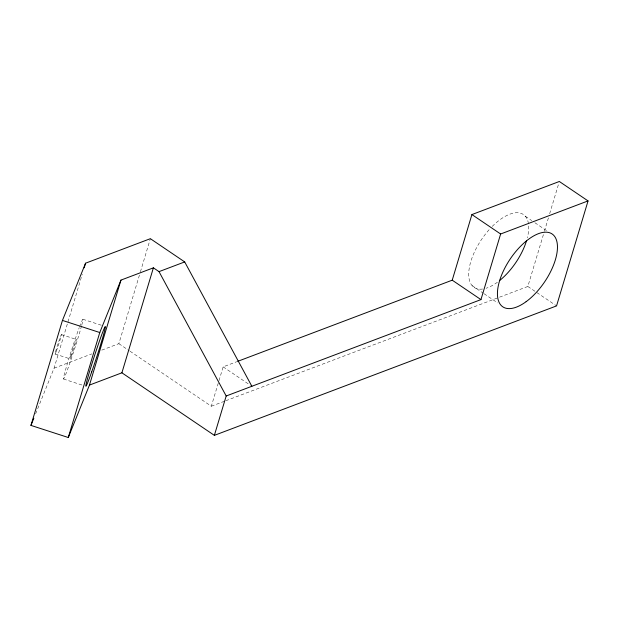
<?xml version="1.0" encoding="UTF-8"?>
<svg xmlns="http://www.w3.org/2000/svg" width="619" height="619" viewBox="0 0 619 619"><rect width="100%" height="100%" fill="white"/><g stroke="black" fill="none" stroke-linecap="round" stroke-linejoin="round"><path stroke-width="0.46" stroke-dasharray="3.1 2.32" d="M35.647 413.778L54.07 368.181L82.25 274.256M101.764 350.137L118.863 343.669L140.134 272.762M140.412 271.842L150.363 238.686M130.021 351.221L211.334 406.226L218.747 381.505M219.025 380.592L223.142 366.858L236.675 361.736M225.803 400.748L527.837 286.473L544.14 232.14M544.411 231.22L548.558 217.408M549.664 213.725L558.779 183.332M54.07 368.181L91.867 353.882M211.334 406.226L224.898 401.089M82.892 319.257L101.709 325.362M61.397 334.585L76.33 339.429M55.114 354.014L70.048 358.858M63.486 379.029L83.194 385.42M525.345 216.279L531.721 220.596M534.917 222.755L547.676 231.39M527.837 286.473L556.551 305.902M472.111 285.63L483.277 293.189M484.073 293.731L497.637 302.9M223.142 366.858L250.262 385.204M118.863 343.669L129.224 350.679M492.221 226.43A43.988 20.667 -55.9 0 1 527.349 237.82M497.421 282.233A43.988 20.667 -55.9 0 1 486.047 288.268M482.603 289.034A43.988 20.667 -55.9 0 1 469.016 269.76A43.988 20.667 -55.9 0 1 490.333 228.396M79.588 326.724A31.422 1.246 -72 0 1 81.778 324.99M81.569 325.787A31.422 1.246 -72 0 1 67.811 368.792A31.422 1.246 -72 0 1 65.281 370.789A31.422 1.246 -72 0 1 79.255 327.606M71.278 355.971A10.213 0.402 -72 0 0 76.338 339.746A10.213 0.402 -72 0 0 71.943 351.716A10.213 0.402 -72 0 0 71.278 355.971M56.352 351.12A10.213 0.402 -72 0 0 61.405 334.902A10.213 0.402 -72 0 0 57.01 346.872A10.213 0.402 -72 0 0 56.352 351.12"/><path stroke-width="0.93" d="M89.461 385.088L121.897 372.808L214.367 435.366L226.183 395.998L159.021 271.633L153.396 267.826L120.96 280.105L89.461 385.088L68.283 437.509L30.95 425.4L62.449 320.418L85.561 263.199L150.363 238.686L184.702 261.922L251.863 386.279M84.184 267.803L85.561 263.199M68.283 437.509L99.775 332.527L120.96 280.105M121.897 372.808L153.396 267.826M237.572 361.395L452.226 280.183L471.91 214.569L559.336 181.491L588.05 200.92L556.551 305.902L214.367 435.366M226.183 395.998L480.948 299.611L500.632 233.997L588.05 200.92M30.95 425.4L33.836 418.243M159.021 271.633L184.702 261.922M62.449 320.418L99.775 332.527M471.91 214.569L500.632 233.997M452.226 280.183L480.948 299.611M526.637 240.404A43.988 20.667 -55.9 0 1 499.556 280.593M526.142 301.662A43.988 20.667 -55.9 0 0 554.059 235.707A43.988 20.667 -55.9 0 0 502.133 273.784A43.988 20.667 -55.9 0 0 526.142 301.662M91.705 371.849A31.422 1.246 -72 0 0 105.292 326.523A31.422 1.246 -72 0 0 89.763 370.851A31.422 1.246 -72 0 0 91.705 371.849"/></g></svg>
